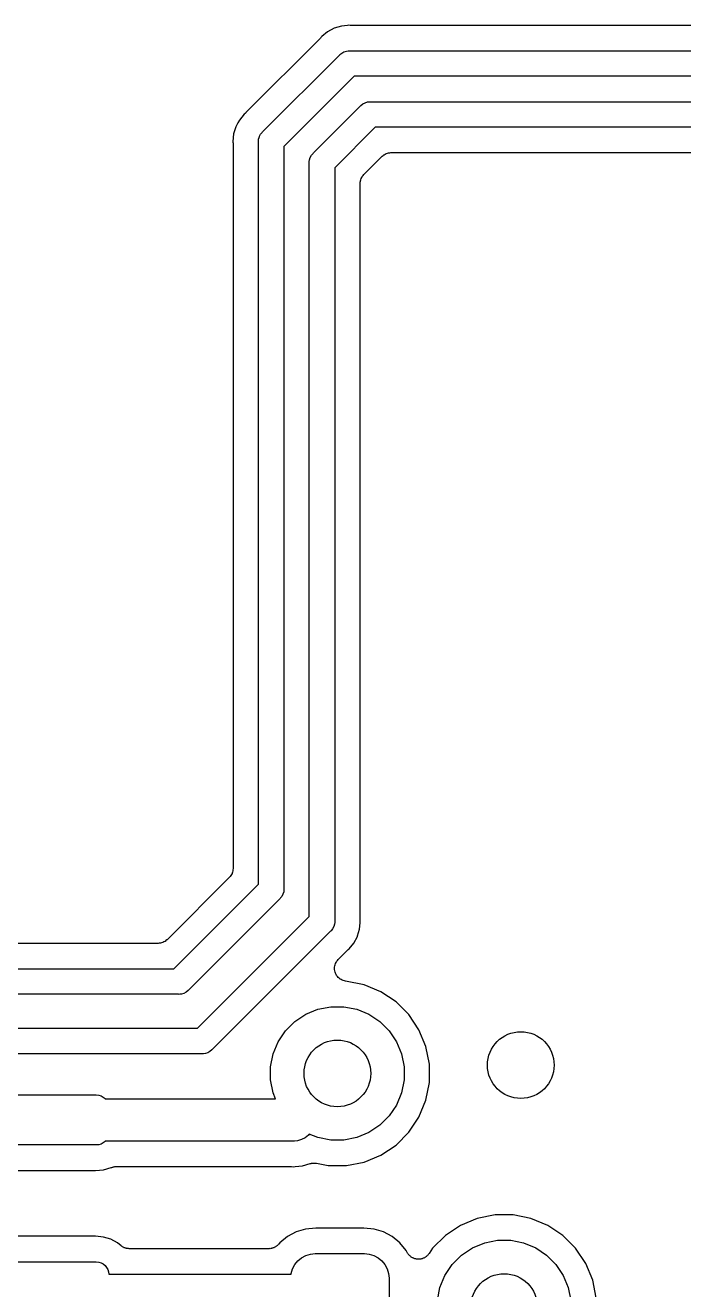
# Model space of a CAD drawing. Extents: x 0.48 to 2.43, y -7.79 to -4.85.
# Drawn here: x 1.6783 to 1.8337, y -5.5727 to -5.2744 of the extents above; entities that cross this region are included whole.
import ezdxf

# ---------------------------------------------------------------- set-up
doc = ezdxf.new("R2010")
doc.units = 0
doc.header["$MEASUREMENT"] = 0
doc.layers.add('BLACK', color=7, linetype='CONTINUOUS')

msp = doc.modelspace()

# ---------------------------------------------------------------- linework, layer by layer
at = {"layer": 'BLACK', "linetype": 'CONTINUOUS'}
for p, q in [((1.74966, -5.27595), (1.74829, -5.27707)), ((1.75122, -5.27511), (1.74966, -5.27595)), ((1.75292, -5.27459), (1.75122, -5.27511)), ((1.75438, -5.27445), (1.75292, -5.27459)), ((1.75439, -5.27445), (1.75438, -5.27445)), ((1.75468, -5.27442), (1.75439, -5.27445)), ((1.75498, -5.27445), (1.75468, -5.27442)), ((1.7551, -5.27445), (1.75498, -5.27445)), ((1.75523, -5.27446), (1.7551, -5.27445)), ((1.75527, -5.27446), (1.75523, -5.27446)), ((1.97928, -5.27446), (1.75527, -5.27446)), ((1.7479, -5.27752), (1.7304, -5.29502)), ((1.74798, -5.27742), (1.7479, -5.27752)), ((1.74807, -5.27733), (1.74798, -5.27742)), ((1.7481, -5.2773), (1.74807, -5.27733)), ((1.74829, -5.27707), (1.7481, -5.2773)), ((1.73433, -5.29957), (1.75246, -5.28145)), ((1.75246, -5.28145), (1.75255, -5.28133)), ((1.75255, -5.28133), (1.75301, -5.28096)), ((1.75301, -5.28096), (1.75353, -5.28068)), ((1.75353, -5.28068), (1.75409, -5.28051)), ((1.75409, -5.28051), (1.75454, -5.28046)), ((1.75454, -5.28046), (1.75468, -5.28045)), ((1.75468, -5.28045), (1.75483, -5.28046)), ((1.75483, -5.28046), (1.98301, -5.28046)), ((1.75593, -5.28646), (1.73935, -5.30304)), ((1.9841, -5.28646), (1.75593, -5.28646)), ((1.74633, -5.30454), (1.75743, -5.29345)), ((1.75743, -5.29345), (1.75752, -5.29333)), ((1.75752, -5.29333), (1.75798, -5.29296)), ((1.75798, -5.29296), (1.7585, -5.29268)), ((1.7585, -5.29268), (1.75907, -5.29251)), ((1.75907, -5.29251), (1.75951, -5.29246)), ((1.75951, -5.29246), (1.75965, -5.29245)), ((1.75965, -5.29245), (1.7598, -5.29246)), ((1.7598, -5.29246), (2.02236, -5.29246)), ((1.72883, -5.29677), (1.72847, -5.29744)), ((1.72995, -5.2954), (1.72883, -5.29677)), ((1.73018, -5.29522), (1.72995, -5.2954)), ((1.73027, -5.29513), (1.73018, -5.29522)), ((1.73037, -5.29505), (1.73027, -5.29513)), ((1.7304, -5.29502), (1.73037, -5.29505)), ((1.72799, -5.29834), (1.72748, -5.30003)), ((1.72847, -5.29744), (1.72799, -5.29834)), ((1.72847, -5.29744), (1.72847, -5.29744)), ((1.73384, -5.30012), (1.73401, -5.29992)), ((1.73401, -5.29992), (1.73422, -5.29967)), ((1.73422, -5.29967), (1.73433, -5.29957)), ((1.7609, -5.29846), (1.75135, -5.30801)), ((2.02722, -5.29846), (1.7609, -5.29846)), ((1.72748, -5.30003), (1.7273, -5.3018)), ((1.7273, -5.3018), (1.72733, -5.30209)), ((1.72733, -5.30209), (1.72734, -5.30214)), ((1.72734, -5.30214), (1.72734, -5.30226)), ((1.72734, -5.30226), (1.72735, -5.30239)), ((1.72735, -5.30239), (1.72735, -5.47328)), ((1.73333, -5.3018), (1.73339, -5.30121)), ((1.73335, -5.30195), (1.73333, -5.3018)), ((1.73335, -5.47701), (1.73335, -5.30195)), ((1.73339, -5.30121), (1.73342, -5.30113)), ((1.73342, -5.30113), (1.73356, -5.30065)), ((1.73356, -5.30065), (1.73361, -5.30057)), ((1.73361, -5.30057), (1.73384, -5.30012)), ((1.73935, -5.30304), (1.73935, -5.4781)), ((1.74539, -5.30618), (1.74556, -5.30562)), ((1.74556, -5.30562), (1.74584, -5.30509)), ((1.74584, -5.30509), (1.74622, -5.30464)), ((1.74622, -5.30464), (1.74633, -5.30454)), ((1.75823, -5.30962), (1.7625, -5.30534)), ((1.7625, -5.30534), (1.76251, -5.30534)), ((1.76251, -5.30534), (1.76253, -5.30531)), ((1.76251, -5.30534), (1.76251, -5.30534)), ((1.76251, -5.30534), (1.76251, -5.30534)), ((1.76253, -5.30531), (1.76275, -5.30514)), ((1.76275, -5.30514), (1.76296, -5.30497)), ((1.76296, -5.30497), (1.76298, -5.30496)), ((1.76298, -5.30496), (1.76299, -5.30495)), ((1.76299, -5.30495), (1.76324, -5.30482)), ((1.76324, -5.30482), (1.76348, -5.30469)), ((1.76348, -5.30469), (1.7635, -5.30469)), ((1.7635, -5.30469), (1.76351, -5.30468)), ((1.76351, -5.30468), (1.76378, -5.3046)), ((1.76378, -5.3046), (1.76404, -5.30452)), ((1.76404, -5.30452), (1.76406, -5.30452)), ((1.76406, -5.30452), (1.76407, -5.30452)), ((1.76407, -5.30452), (1.76435, -5.30449)), ((1.76435, -5.30449), (1.76462, -5.30446)), ((1.76462, -5.30446), (2.02457, -5.30446)), ((1.74533, -5.30677), (1.74535, -5.30657)), ((1.74535, -5.30692), (1.74533, -5.30677)), ((1.74535, -5.30657), (1.74539, -5.30618)), ((1.74535, -5.48463), (1.74535, -5.30692)), ((1.75135, -5.30801), (1.75135, -5.48573)), ((1.75735, -5.3117), (1.75738, -5.31142)), ((1.75735, -5.31173), (1.75735, -5.3117)), ((1.75735, -5.31174), (1.75735, -5.31173)), ((1.75735, -5.31173), (1.75735, -5.31173)), ((1.75735, -5.31173), (1.75735, -5.31173)), ((1.75735, -5.48528), (1.75735, -5.31174)), ((1.75738, -5.31142), (1.75741, -5.31115)), ((1.75741, -5.31112), (1.7575, -5.31085)), ((1.75741, -5.31113), (1.75741, -5.31112)), ((1.75741, -5.31115), (1.75741, -5.31113)), ((1.7575, -5.31085), (1.75758, -5.31059)), ((1.75758, -5.31059), (1.75759, -5.31057)), ((1.75759, -5.31056), (1.75772, -5.31032)), ((1.75759, -5.31057), (1.75759, -5.31056)), ((1.75772, -5.31032), (1.75786, -5.31007)), ((1.75786, -5.31007), (1.75787, -5.31006)), ((1.75787, -5.31004), (1.75805, -5.30983)), ((1.75787, -5.31006), (1.75787, -5.31004)), ((1.75805, -5.30983), (1.75823, -5.30962)), ((1.72647, -5.4754), (1.71175, -5.49012)), ((1.72665, -5.47519), (1.72647, -5.4754)), ((1.72682, -5.47498), (1.72665, -5.47519)), ((1.72683, -5.47496), (1.72682, -5.47498)), ((1.72684, -5.47495), (1.72683, -5.47496)), ((1.72697, -5.4747), (1.72684, -5.47495)), ((1.72711, -5.47446), (1.72697, -5.4747)), ((1.72712, -5.47443), (1.72711, -5.47445)), ((1.72711, -5.47445), (1.72711, -5.47446)), ((1.7272, -5.47417), (1.72712, -5.47443)), ((1.72728, -5.4739), (1.7272, -5.47417)), ((1.72729, -5.47387), (1.72728, -5.47389)), ((1.72728, -5.47389), (1.72728, -5.4739)), ((1.72732, -5.4736), (1.72729, -5.47387)), ((1.72735, -5.47332), (1.72732, -5.4736)), ((1.72735, -5.47328), (1.72735, -5.47329)), ((1.72735, -5.47329), (1.72735, -5.47329)), ((1.72735, -5.47329), (1.72735, -5.47329)), ((1.72735, -5.47329), (1.72735, -5.47332)), ((1.71336, -5.497), (1.73335, -5.47701)), ((1.7393, -5.47884), (1.73913, -5.47941)), ((1.73936, -5.47825), (1.7393, -5.47884)), ((1.73935, -5.4781), (1.73936, -5.47825)), ((1.73837, -5.48048), (1.71683, -5.50202)), ((1.73848, -5.48038), (1.73837, -5.48048)), ((1.73857, -5.48027), (1.73848, -5.48038)), ((1.73885, -5.47993), (1.73857, -5.48027)), ((1.73857, -5.48027), (1.73857, -5.48027)), ((1.73913, -5.47941), (1.73885, -5.47993)), ((1.71898, -5.511), (1.74535, -5.48463)), ((1.75086, -5.48755), (1.75048, -5.488)), ((1.75113, -5.48703), (1.75086, -5.48755)), ((1.75131, -5.48646), (1.75113, -5.48703)), ((1.75135, -5.48602), (1.75131, -5.48646)), ((1.75135, -5.48573), (1.75136, -5.48587)), ((1.75136, -5.48587), (1.75135, -5.48602)), ((1.75674, -5.48921), (1.75722, -5.48764)), ((1.75722, -5.48764), (1.75736, -5.48617)), ((1.75736, -5.48541), (1.75735, -5.48528)), ((1.75736, -5.48554), (1.75736, -5.48541)), ((1.75736, -5.48558), (1.75736, -5.48554)), ((1.75739, -5.48587), (1.75736, -5.48558)), ((1.75736, -5.48617), (1.75739, -5.48587)), ((1.75736, -5.48617), (1.75736, -5.48617)), ((1.71048, -5.49086), (1.71021, -5.49094)), ((1.71074, -5.49079), (1.71048, -5.49086)), ((1.71076, -5.49078), (1.71074, -5.49079)), ((1.71077, -5.49077), (1.71076, -5.49078)), ((1.71102, -5.49064), (1.71077, -5.49077)), ((1.71126, -5.49052), (1.71102, -5.49064)), ((1.71128, -5.49051), (1.71126, -5.49052)), ((1.71129, -5.4905), (1.71128, -5.49051)), ((1.7115, -5.49032), (1.71129, -5.4905)), ((1.71172, -5.49015), (1.7115, -5.49032)), ((1.71174, -5.49013), (1.71172, -5.49015)), ((1.71175, -5.49012), (1.71174, -5.49013)), ((1.71174, -5.49013), (1.71174, -5.49013)), ((1.71174, -5.49013), (1.71174, -5.49013)), ((1.75037, -5.4881), (1.72244, -5.51602)), ((1.75048, -5.488), (1.75037, -5.4881)), ((1.75587, -5.4909), (1.7567, -5.48933)), ((1.7567, -5.48933), (1.75674, -5.48921)), ((1.70963, -5.491), (1.63102, -5.491)), ((1.7099, -5.49097), (1.70963, -5.491)), ((1.71018, -5.49095), (1.7099, -5.49097)), ((1.7102, -5.49094), (1.71018, -5.49095)), ((1.71021, -5.49094), (1.7102, -5.49094)), ((1.75217, -5.49478), (1.7543, -5.49265)), ((1.7543, -5.49265), (1.75433, -5.49262)), ((1.75433, -5.49262), (1.75442, -5.49254)), ((1.75442, -5.49254), (1.75451, -5.49246)), ((1.75451, -5.49246), (1.75474, -5.49227)), ((1.75474, -5.49227), (1.75587, -5.4909)), ((1.75129, -5.49688), (1.75132, -5.4966)), ((1.75132, -5.4966), (1.75135, -5.49631)), ((1.75135, -5.4963), (1.75143, -5.49603)), ((1.75135, -5.49631), (1.75135, -5.4963)), ((1.75135, -5.49631), (1.75135, -5.49631)), ((1.75143, -5.49603), (1.75152, -5.49575)), ((1.75152, -5.49574), (1.75166, -5.49549)), ((1.75152, -5.49575), (1.75152, -5.49574)), ((1.75152, -5.49575), (1.75152, -5.49575)), ((1.75166, -5.49549), (1.75179, -5.49524)), ((1.75179, -5.49524), (1.7518, -5.49523)), ((1.7518, -5.49523), (1.75198, -5.49501)), ((1.7518, -5.49523), (1.7518, -5.49523)), ((1.75198, -5.49501), (1.75217, -5.49478)), ((1.63058, -5.497), (1.71336, -5.497)), ((1.75129, -5.49689), (1.75129, -5.49688)), ((1.75129, -5.4969), (1.75129, -5.49689)), ((1.75131, -5.49718), (1.75129, -5.4969)), ((1.75134, -5.49747), (1.75131, -5.49718)), ((1.75134, -5.49748), (1.75134, -5.49747)), ((1.75134, -5.49747), (1.75134, -5.49747)), ((1.75142, -5.49775), (1.75134, -5.49748)), ((1.7515, -5.49803), (1.75142, -5.49775)), ((1.75151, -5.49803), (1.7515, -5.49803)), ((1.75151, -5.49804), (1.75151, -5.49803)), ((1.75165, -5.4983), (1.75151, -5.49804)), ((1.75178, -5.49855), (1.75165, -5.4983)), ((1.75178, -5.49856), (1.75178, -5.49855)), ((1.75178, -5.49855), (1.75178, -5.49855)), ((1.75197, -5.49878), (1.75178, -5.49856)), ((1.75214, -5.499), (1.75197, -5.49878)), ((1.75215, -5.49901), (1.75214, -5.499)), ((1.75237, -5.49919), (1.75215, -5.49901)), ((1.75215, -5.49901), (1.75215, -5.49901)), ((1.75259, -5.49938), (1.75237, -5.49919)), ((1.7526, -5.49938), (1.75259, -5.49938)), ((1.7526, -5.49939), (1.7526, -5.49938)), ((1.75285, -5.49952), (1.7526, -5.49939)), ((1.7531, -5.49966), (1.75285, -5.49952)), ((1.75311, -5.49966), (1.7531, -5.49966)), ((1.75311, -5.49967), (1.75311, -5.49966)), ((1.75338, -5.49975), (1.75311, -5.49967)), ((1.75366, -5.49984), (1.75338, -5.49975)), ((1.71575, -5.50279), (1.71519, -5.50296)), ((1.71627, -5.50251), (1.71575, -5.50279)), ((1.71673, -5.50213), (1.71627, -5.50251)), ((1.71683, -5.50202), (1.71673, -5.50213)), ((1.75367, -5.49984), (1.75366, -5.49984)), ((1.75393, -5.49987), (1.75367, -5.49984)), ((1.75367, -5.49984), (1.75367, -5.49984)), ((1.75831, -5.50074), (1.75393, -5.49987)), ((1.76227, -5.50238), (1.75831, -5.50074)), ((1.76583, -5.50476), (1.76227, -5.50238)), ((1.71445, -5.503), (1.63167, -5.503)), ((1.7146, -5.50301), (1.71445, -5.503)), ((1.71475, -5.503), (1.7146, -5.50301)), ((1.71519, -5.50296), (1.71475, -5.503)), ((1.71475, -5.503), (1.71475, -5.503)), ((1.76886, -5.50779), (1.76583, -5.50476)), ((1.74193, -5.50942), (1.74451, -5.5077)), ((1.74451, -5.5077), (1.74737, -5.50651)), ((1.74737, -5.50651), (1.75042, -5.50591)), ((1.75042, -5.50591), (1.75352, -5.50591)), ((1.75352, -5.50591), (1.75656, -5.50651)), ((1.75656, -5.50651), (1.75943, -5.5077)), ((1.75943, -5.5077), (1.76201, -5.50942)), ((1.77124, -5.51135), (1.76886, -5.50779)), ((1.6362, -5.511), (1.71898, -5.511)), ((1.73801, -5.51419), (1.73974, -5.51161)), ((1.73974, -5.51161), (1.74193, -5.50942)), ((1.76201, -5.50942), (1.7642, -5.51161)), ((1.7642, -5.51161), (1.76592, -5.51419)), ((1.77288, -5.51531), (1.77124, -5.51135)), ((1.73683, -5.51706), (1.73801, -5.51419)), ((1.76592, -5.51419), (1.76711, -5.51706)), ((1.72007, -5.517), (1.63729, -5.517)), ((1.72022, -5.51702), (1.72007, -5.517)), ((1.72037, -5.517), (1.72022, -5.51702)), ((1.72081, -5.51696), (1.72037, -5.517)), ((1.72037, -5.517), (1.72037, -5.517)), ((1.72137, -5.51679), (1.72081, -5.51696)), ((1.72189, -5.51651), (1.72137, -5.51679)), ((1.72235, -5.51613), (1.72189, -5.51651)), ((1.72244, -5.51602), (1.72235, -5.51613)), ((1.73622, -5.5201), (1.73683, -5.51706)), ((1.76711, -5.51706), (1.76772, -5.5201)), ((1.77372, -5.51951), (1.77288, -5.51531)), ((1.73622, -5.5232), (1.73622, -5.5201)), ((1.76772, -5.5201), (1.76772, -5.5232)), ((1.77372, -5.5238), (1.77372, -5.51951)), ((1.73683, -5.52625), (1.73622, -5.5232)), ((1.76772, -5.5232), (1.76711, -5.52625)), ((1.7374, -5.52764), (1.73683, -5.52625)), ((1.76711, -5.52625), (1.76592, -5.52911)), ((1.77288, -5.528), (1.77372, -5.5238)), ((1.63992, -5.52673), (1.69504, -5.52673)), ((1.69504, -5.52673), (1.69562, -5.52679)), ((1.69562, -5.52679), (1.69617, -5.52696)), ((1.69617, -5.52696), (1.69668, -5.52723)), ((1.69668, -5.52723), (1.69713, -5.5276)), ((1.69713, -5.5276), (1.69716, -5.52764)), ((1.69716, -5.52764), (1.7374, -5.52764)), ((1.76592, -5.52911), (1.7642, -5.53169)), ((1.77124, -5.53196), (1.77288, -5.528)), ((1.7642, -5.53169), (1.76201, -5.53389)), ((1.76886, -5.53552), (1.77124, -5.53196)), ((1.75943, -5.53561), (1.75656, -5.5368)), ((1.76201, -5.53389), (1.75943, -5.53561)), ((1.76583, -5.53855), (1.76886, -5.53552)), ((1.69504, -5.53854), (1.63992, -5.53854)), ((1.69562, -5.53849), (1.69504, -5.53854)), ((1.69617, -5.53832), (1.69562, -5.53849)), ((1.69668, -5.53805), (1.69617, -5.53832)), ((1.69713, -5.53768), (1.69668, -5.53805)), ((1.69716, -5.53764), (1.69713, -5.53768)), ((1.74133, -5.53764), (1.69716, -5.53764)), ((1.74157, -5.53766), (1.74133, -5.53764)), ((1.74182, -5.53764), (1.74157, -5.53766)), ((1.74255, -5.53757), (1.74182, -5.53764)), ((1.7435, -5.53728), (1.74255, -5.53757)), ((1.74437, -5.53682), (1.7435, -5.53728)), ((1.74513, -5.53619), (1.74437, -5.53682)), ((1.74528, -5.536), (1.74513, -5.53619)), ((1.74533, -5.53595), (1.74528, -5.536)), ((1.74737, -5.5368), (1.74533, -5.53595)), ((1.75042, -5.5374), (1.74737, -5.5368)), ((1.75352, -5.5374), (1.75042, -5.5374)), ((1.75656, -5.5368), (1.75352, -5.5374)), ((1.76227, -5.54093), (1.76583, -5.53855)), ((1.75831, -5.54257), (1.76227, -5.54093)), ((1.69489, -5.54459), (1.69679, -5.5444)), ((1.69679, -5.5444), (1.69855, -5.54387)), ((1.69855, -5.54386), (1.69871, -5.54382)), ((1.69855, -5.54387), (1.69855, -5.54386)), ((1.69871, -5.54382), (1.69886, -5.54376)), ((1.69886, -5.54376), (1.69899, -5.54373)), ((1.69899, -5.54373), (1.69911, -5.54369)), ((1.69911, -5.54369), (1.69928, -5.54368)), ((1.69928, -5.54368), (1.69944, -5.54365)), ((1.69944, -5.54365), (1.69957, -5.54365)), ((1.69957, -5.54365), (1.6997, -5.54364)), ((1.6997, -5.54364), (1.74089, -5.54364)), ((1.74089, -5.54364), (1.74093, -5.54364)), ((1.74093, -5.54364), (1.74106, -5.54365)), ((1.74106, -5.54365), (1.74118, -5.54365)), ((1.74118, -5.54365), (1.74157, -5.54369)), ((1.74157, -5.54369), (1.74197, -5.54365)), ((1.74197, -5.54365), (1.74373, -5.54348)), ((1.74197, -5.54365), (1.74197, -5.54365)), ((1.74373, -5.54348), (1.74558, -5.54292)), ((1.74558, -5.54292), (1.74562, -5.54291)), ((1.74562, -5.54291), (1.74575, -5.54288)), ((1.74575, -5.54288), (1.74587, -5.54285)), ((1.74587, -5.54285), (1.74603, -5.54283)), ((1.74603, -5.54283), (1.7462, -5.5428)), ((1.7462, -5.5428), (1.74632, -5.5428)), ((1.74632, -5.5428), (1.74645, -5.54279)), ((1.74645, -5.54279), (1.74662, -5.5428)), ((1.74662, -5.5428), (1.74678, -5.54281)), ((1.74678, -5.54281), (1.74691, -5.54283)), ((1.74691, -5.54283), (1.74704, -5.54285)), ((1.74704, -5.54285), (1.74983, -5.5434)), ((1.74983, -5.5434), (1.75411, -5.5434)), ((1.75411, -5.5434), (1.75831, -5.54257)), ((1.64007, -5.54459), (1.69489, -5.54459)), ((1.78499, -5.55586), (1.78104, -5.5575)), ((1.7892, -5.55502), (1.78499, -5.55586)), ((1.79348, -5.55502), (1.7892, -5.55502)), ((1.79768, -5.55586), (1.79348, -5.55502)), ((1.80164, -5.5575), (1.79768, -5.55586)), ((1.74222, -5.55905), (1.74018, -5.56014)), ((1.74444, -5.55837), (1.74222, -5.55905)), ((1.7469, -5.55813), (1.74444, -5.55837)), ((1.75822, -5.55813), (1.7469, -5.55813)), ((1.76068, -5.55837), (1.75822, -5.55813)), ((1.7629, -5.55905), (1.76068, -5.55837)), ((1.76494, -5.56014), (1.7629, -5.55905)), ((1.78104, -5.5575), (1.77747, -5.55988)), ((1.8052, -5.55988), (1.80164, -5.5575)), ((1.69489, -5.56006), (1.64007, -5.56006)), ((1.69679, -5.56025), (1.69489, -5.56006)), ((1.69848, -5.56076), (1.69679, -5.56025)), ((1.70003, -5.56159), (1.69848, -5.56076)), ((1.70093, -5.56233), (1.70003, -5.56159)), ((1.70104, -5.5624), (1.70093, -5.56233)), ((1.70114, -5.56248), (1.70104, -5.5624)), ((1.73758, -5.56242), (1.73748, -5.56251)), ((1.73769, -5.56235), (1.73758, -5.56242)), ((1.73781, -5.56224), (1.73769, -5.56235)), ((1.73793, -5.56214), (1.73781, -5.56224)), ((1.73802, -5.56204), (1.73793, -5.56214)), ((1.73811, -5.56194), (1.73802, -5.56204)), ((1.73814, -5.56191), (1.73811, -5.56194)), ((1.73838, -5.56161), (1.73814, -5.56191)), ((1.74018, -5.56014), (1.73838, -5.56161)), ((1.76674, -5.56161), (1.76494, -5.56014)), ((1.76821, -5.5634), (1.76674, -5.56161)), ((1.77747, -5.55988), (1.77445, -5.56291)), ((1.78388, -5.56282), (1.78675, -5.56163)), ((1.78675, -5.56163), (1.78979, -5.56102)), ((1.78979, -5.56102), (1.79289, -5.56102)), ((1.79289, -5.56102), (1.79593, -5.56163)), ((1.79593, -5.56163), (1.7988, -5.56282)), ((1.80823, -5.56291), (1.8052, -5.55988)), ((1.70128, -5.56256), (1.70114, -5.56248)), ((1.70142, -5.56265), (1.70128, -5.56256)), ((1.70154, -5.5627), (1.70142, -5.56265)), ((1.70165, -5.56277), (1.70154, -5.5627)), ((1.70181, -5.56281), (1.70165, -5.56277)), ((1.70196, -5.56288), (1.70181, -5.56281)), ((1.70209, -5.5629), (1.70196, -5.56288)), ((1.70221, -5.56294), (1.70209, -5.5629)), ((1.70237, -5.56296), (1.70221, -5.56294)), ((1.70253, -5.56299), (1.70237, -5.56296)), ((1.70266, -5.56299), (1.70253, -5.56299)), ((1.70279, -5.56301), (1.70266, -5.56299)), ((1.70283, -5.56301), (1.70279, -5.56301)), ((1.73582, -5.56301), (1.70283, -5.56301)), ((1.73595, -5.56299), (1.73582, -5.56301)), ((1.73608, -5.563), (1.73595, -5.56299)), ((1.73624, -5.56297), (1.73608, -5.563)), ((1.7364, -5.56295), (1.73624, -5.56297)), ((1.73653, -5.56291), (1.7364, -5.56295)), ((1.73666, -5.56289), (1.73653, -5.56291)), ((1.73681, -5.56283), (1.73666, -5.56289)), ((1.73696, -5.56278), (1.73681, -5.56283)), ((1.73708, -5.56272), (1.73696, -5.56278)), ((1.7372, -5.56267), (1.73708, -5.56272)), ((1.73733, -5.56258), (1.7372, -5.56267)), ((1.73748, -5.56251), (1.73733, -5.56258)), ((1.74265, -5.56587), (1.74353, -5.56515)), ((1.74353, -5.56515), (1.74453, -5.56462)), ((1.74453, -5.56462), (1.74562, -5.56428)), ((1.74562, -5.56428), (1.74675, -5.56417)), ((1.74675, -5.56417), (1.75837, -5.56417)), ((1.75837, -5.56417), (1.7595, -5.56428)), ((1.7595, -5.56428), (1.76059, -5.56462)), ((1.76059, -5.56462), (1.76159, -5.56515)), ((1.76159, -5.56515), (1.76247, -5.56587)), ((1.76847, -5.5639), (1.76821, -5.5634)), ((1.76855, -5.56402), (1.76847, -5.5639)), ((1.76862, -5.56414), (1.76855, -5.56402)), ((1.76871, -5.56426), (1.76862, -5.56414)), ((1.7688, -5.56439), (1.76871, -5.56426)), ((1.7689, -5.56449), (1.7688, -5.56439)), ((1.76898, -5.5646), (1.7689, -5.56449)), ((1.7691, -5.56469), (1.76898, -5.5646)), ((1.76921, -5.5648), (1.7691, -5.56469)), ((1.76933, -5.56488), (1.76921, -5.5648)), ((1.76943, -5.56497), (1.76933, -5.56488)), ((1.76957, -5.56504), (1.76943, -5.56497)), ((1.7697, -5.56513), (1.76957, -5.56504)), ((1.76983, -5.56518), (1.7697, -5.56513)), ((1.76995, -5.56525), (1.76983, -5.56518)), ((1.7701, -5.5653), (1.76995, -5.56525)), ((1.77024, -5.56536), (1.7701, -5.5653)), ((1.77037, -5.56538), (1.77024, -5.56536)), ((1.77051, -5.56542), (1.77037, -5.56538)), ((1.77066, -5.56544), (1.77051, -5.56542)), ((1.77182, -5.56539), (1.77167, -5.56544)), ((1.77197, -5.56536), (1.77182, -5.56539)), ((1.7721, -5.56531), (1.77197, -5.56536)), ((1.77224, -5.56527), (1.7721, -5.56531)), ((1.77237, -5.5652), (1.77224, -5.56527)), ((1.77251, -5.56514), (1.77237, -5.5652)), ((1.77263, -5.56507), (1.77251, -5.56514)), ((1.77275, -5.565), (1.77263, -5.56507)), ((1.77288, -5.56491), (1.77275, -5.565)), ((1.773, -5.56482), (1.77288, -5.56491)), ((1.7731, -5.56472), (1.773, -5.56482)), ((1.77321, -5.56464), (1.7731, -5.56472)), ((1.77331, -5.56452), (1.77321, -5.56464)), ((1.77342, -5.56441), (1.77331, -5.56452)), ((1.7735, -5.5643), (1.77342, -5.56441)), ((1.77359, -5.56419), (1.7735, -5.5643)), ((1.77361, -5.56415), (1.77359, -5.56419)), ((1.77445, -5.56291), (1.77361, -5.56415)), ((1.77911, -5.56673), (1.7813, -5.56454)), ((1.7813, -5.56454), (1.78388, -5.56282)), ((1.7988, -5.56282), (1.80138, -5.56454)), ((1.80138, -5.56454), (1.80357, -5.56673)), ((1.81061, -5.56647), (1.80823, -5.56291)), ((1.63992, -5.5661), (1.69504, -5.5661)), ((1.69504, -5.5661), (1.69562, -5.56616)), ((1.69562, -5.56616), (1.69617, -5.56633)), ((1.69617, -5.56633), (1.69668, -5.5666)), ((1.69668, -5.5666), (1.69713, -5.56697)), ((1.69713, -5.56697), (1.69749, -5.56741)), ((1.69749, -5.56741), (1.69777, -5.56793)), ((1.69777, -5.56793), (1.69794, -5.56848)), ((1.74106, -5.56885), (1.74139, -5.56776)), ((1.74139, -5.56776), (1.74192, -5.56675)), ((1.74192, -5.56675), (1.74265, -5.56587)), ((1.76247, -5.56587), (1.76319, -5.56675)), ((1.76319, -5.56675), (1.76373, -5.56776)), ((1.76373, -5.56776), (1.76406, -5.56885)), ((1.77081, -5.56547), (1.77066, -5.56544)), ((1.77095, -5.56547), (1.77081, -5.56547)), ((1.77109, -5.56549), (1.77095, -5.56547)), ((1.77124, -5.56547), (1.77109, -5.56549)), ((1.7714, -5.56547), (1.77124, -5.56547)), ((1.77153, -5.56545), (1.7714, -5.56547)), ((1.77167, -5.56544), (1.77153, -5.56545)), ((1.77738, -5.56931), (1.77911, -5.56673)), ((1.80357, -5.56673), (1.80529, -5.56931)), ((1.81225, -5.57043), (1.81061, -5.56647)), ((1.69794, -5.56848), (1.69799, -5.56901)), ((1.69799, -5.56901), (1.74104, -5.56901)), ((1.74104, -5.56901), (1.74106, -5.56885)), ((1.76406, -5.56885), (1.76417, -5.56998)), ((1.76417, -5.56998), (1.76417, -5.58356)), ((1.7762, -5.57218), (1.77738, -5.56931)), ((1.80529, -5.56931), (1.80648, -5.57218)), ((1.81309, -5.57463), (1.81225, -5.57043)), ((1.77559, -5.57522), (1.7762, -5.57218)), ((1.80648, -5.57218), (1.80709, -5.57522))]:
    msp.add_line(p, q, dxfattribs=at)
at = {"layer": 'BLACK'}
for centre in [(1.75197, -5.52165), (1.79528, -5.51969), (1.79134, -5.57677)]:
    msp.add_circle(centre, 0.007874, dxfattribs=at)

doc.saveas('drawing.dxf')
